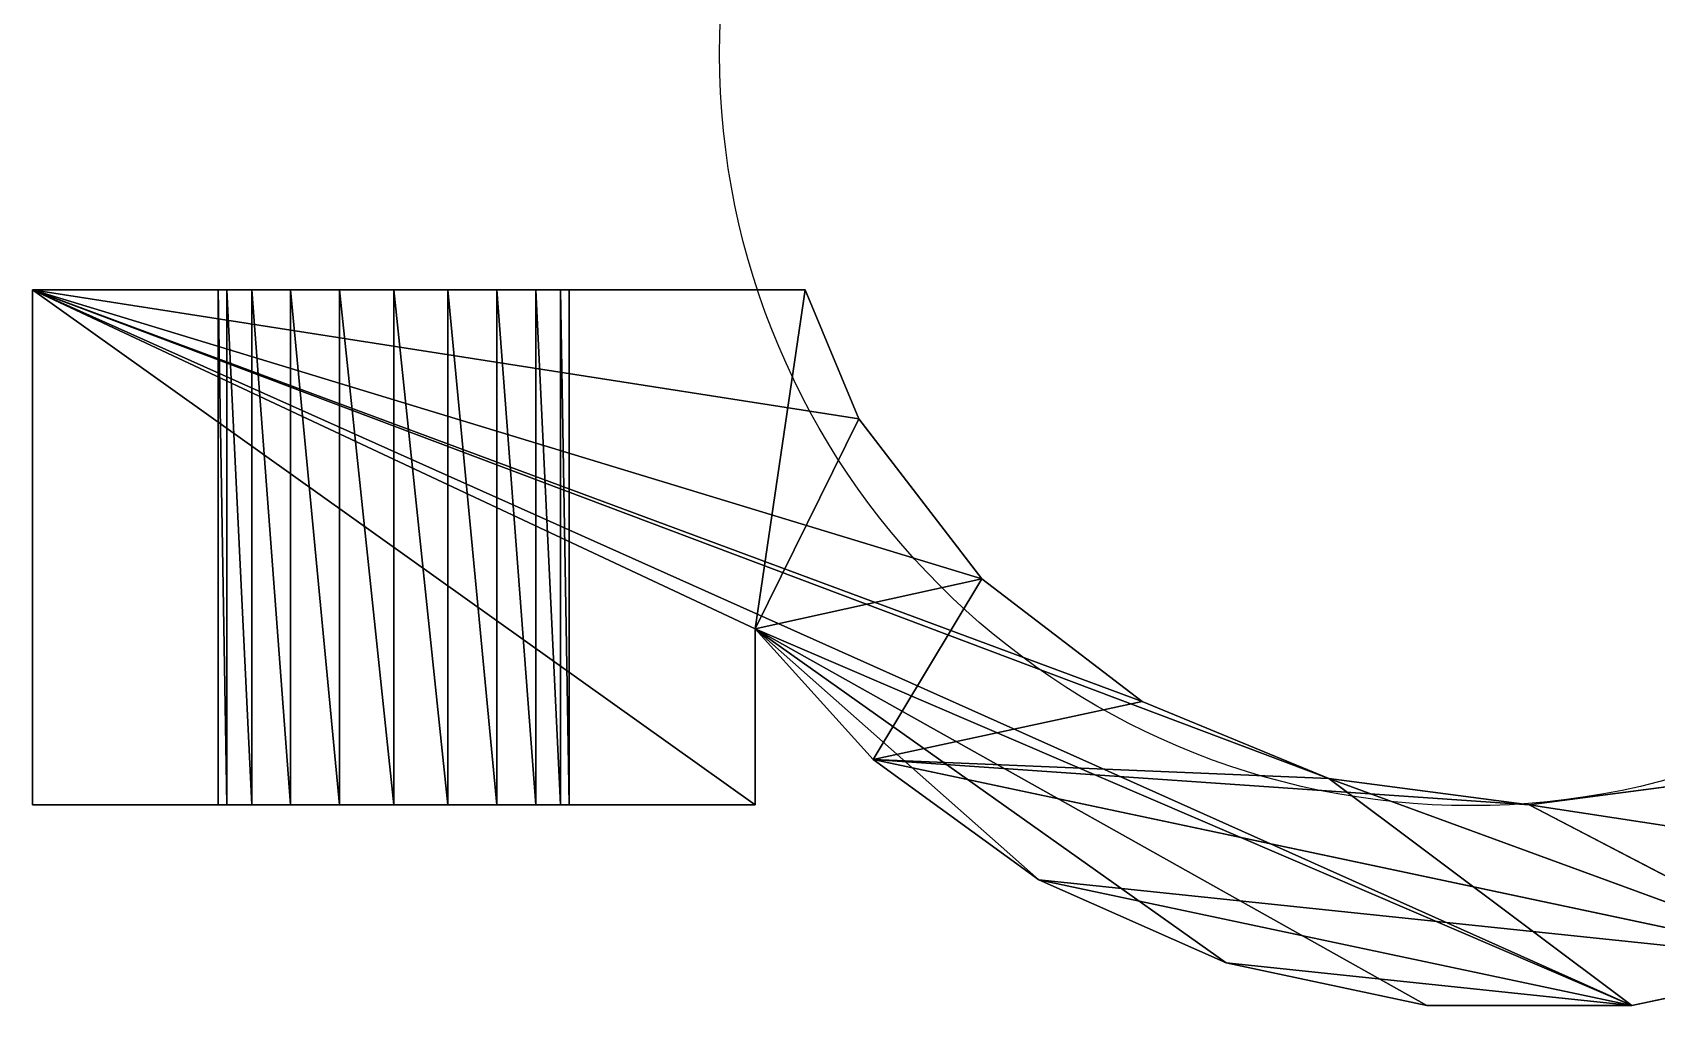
# Model space of a CAD drawing. Extents: x 0.1 to 12.5, y 0 to 2.5.
# Drawn here: x 10.6005 to 11.0899, y 1.7938 to 2.0868 of the extents above; entities that cross this region are included whole.
import ezdxf

# ---------------------------------------------------------------- set-up
doc = ezdxf.new("R2010")
doc.units = 0
doc.header["$MEASUREMENT"] = 0
doc.layers.get('0').update_dxf_attribs({"linetype": 'CONTINUOUS'})

# ---------------------------------------------------------------- blocks, each defined once
blk = doc.blocks.new('CLAMP')
for p, q in [((0, 90), (84, 30)), ((0, 90), (25.496388, 90, 78.009588)), ((0, 90), (89.844, 90)), ((84, 30, 180), (0, 90, 180)), ((0, 30, 180), (0, 90, 180)), ((185.916, 6.62448, 180), (0, 90, 180)), ((0, 90, 180), (84, 50.51808, 180)), ((84, 50.51808), (0, 90)), ((35.696412, 90, 109.4016), (0, 90, 180)), ((0, 90, 180), (42, 90, 110.400012)), ((21.599988, 90, 90), (0, 90, 180)), ((0, 90, 180), (22.598424, 90, 83.696412)), ((0, 30, 180), (0, 90)), ((0, 90, 180), (0, 90)), ((22.598424, 90, 83.696412), (0, 90)), ((58.503612, 90, 101.990412), (0, 90, 180)), ((0, 90, 180), (89.844, 90, 180)), ((0, 90, 180), (53.990388, 90, 106.503588)), ((0, 90, 180), (96.057612, 75, 180)), ((25.496388, 90, 101.990412), (0, 90, 180)), ((30.009612, 90, 106.503588), (0, 90, 180)), ((22.598424, 90, 96.303588), (0, 90, 180)), ((48.303588, 90, 109.4016), (0, 90, 180)), ((0, 90), (0, 30)), ((150.706812, 33.06672, 180), (0, 90, 180)), ((110.360388, 56.3604, 180), (0, 90, 180)), ((0, 90, 180), (129, 42.05772, 180)), ((21.599988, 90, 90), (22.598424, 90, 83.696412)), ((22.598424, 90, 96.303588), (21.599988, 90, 90)), ((21.599988, 90, 90), (22.598424, 30, 83.696412)), ((21.599988, 90, 90), (21.599988, 30, 90)), ((22.598424, 30, 96.303588), (21.599988, 90, 90)), ((22.598424, 90, 83.696412), (25.496388, 90, 78.009588)), ((25.496388, 90, 101.990412), (22.598424, 90, 96.303588)), ((22.598424, 30, 83.696412), (22.598424, 90, 83.696412)), ((22.598424, 90, 83.696412), (25.496388, 30, 78.009588)), ((25.496388, 30, 101.990412), (22.598424, 90, 96.303588)), ((22.598424, 30, 96.303588), (22.598424, 90, 96.303588)), ((25.496388, 90, 78.009588), (89.844, 90)), ((25.496388, 90, 78.009588), (30.009612, 90, 73.496412)), ((30.009612, 90, 106.503588), (25.496388, 90, 101.990412)), ((25.496388, 30, 78.009588), (25.496388, 90, 78.009588)), ((25.496388, 90, 78.009588), (30.009612, 30, 73.496412)), ((30.009612, 30, 106.503588), (25.496388, 90, 101.990412)), ((25.496388, 30, 101.990412), (25.496388, 90, 101.990412)), ((30.009612, 90, 73.496412), (35.696412, 90, 70.5984)), ((30.009612, 90, 73.496412), (89.844, 90)), ((35.696412, 90, 109.4016), (30.009612, 90, 106.503588)), ((30.009612, 30, 73.496412), (30.009612, 90, 73.496412)), ((30.009612, 90, 73.496412), (35.696412, 30, 70.5984)), ((35.696412, 30, 109.4016), (30.009612, 90, 106.503588)), ((30.009612, 30, 106.503588), (30.009612, 90, 106.503588)), ((35.696412, 90, 70.5984), (42, 90, 69.599988)), ((89.844, 90), (35.696412, 90, 70.5984)), ((42, 90, 110.400012), (35.696412, 90, 109.4016)), ((35.696412, 30, 70.5984), (35.696412, 90, 70.5984)), ((35.696412, 90, 70.5984), (42, 30, 69.599988)), ((42, 30, 110.400012), (35.696412, 90, 109.4016)), ((35.696412, 30, 109.4016), (35.696412, 90, 109.4016)), ((42, 90, 69.599988), (89.844, 90)), ((42, 90, 69.599988), (48.303588, 90, 70.5984)), ((48.303588, 90, 109.4016), (42, 90, 110.400012)), ((42, 30, 69.599988), (42, 90, 69.599988)), ((42, 90, 69.599988), (48.303588, 30, 70.5984)), ((48.303588, 30, 109.4016), (42, 90, 110.400012)), ((42, 30, 110.400012), (42, 90, 110.400012)), ((89.844, 90), (48.303588, 90, 70.5984)), ((48.303588, 90, 70.5984), (53.990388, 90, 73.496412)), ((53.990388, 90, 106.503588), (48.303588, 90, 109.4016)), ((48.303588, 30, 70.5984), (48.303588, 90, 70.5984)), ((48.303588, 90, 70.5984), (53.990388, 30, 73.496412)), ((53.990388, 30, 106.503588), (48.303588, 90, 109.4016)), ((48.303588, 30, 109.4016), (48.303588, 90, 109.4016)), ((53.990388, 90, 73.496412), (89.844, 90)), ((53.990388, 90, 73.496412), (58.503612, 90, 78.009588)), ((58.503612, 90, 101.990412), (53.990388, 90, 106.503588)), ((53.990388, 30, 73.496412), (53.990388, 90, 73.496412)), ((53.990388, 90, 73.496412), (58.503612, 30, 78.009588)), ((58.503612, 30, 101.990412), (53.990388, 90, 106.503588)), ((53.990388, 30, 106.503588), (53.990388, 90, 106.503588)), ((58.503612, 90, 78.009588), (89.844, 90)), ((58.503612, 90, 101.990412), (89.844, 90, 180)), ((58.503612, 90, 78.009588), (61.401576, 90, 83.696412)), ((61.401576, 90, 96.303588), (58.503612, 90, 101.990412)), ((58.503612, 30, 78.009588), (58.503612, 90, 78.009588)), ((58.503612, 90, 78.009588), (61.401576, 30, 83.696412)), ((61.401576, 30, 96.303588), (58.503612, 90, 101.990412)), ((58.503612, 30, 101.990412), (58.503612, 90, 101.990412)), ((62.400012, 90, 90), (61.401576, 90, 96.303588)), ((89.844, 90, 180), (61.401576, 90, 96.303588)), ((61.401576, 90, 83.696412), (89.844, 90)), ((61.401576, 90, 83.696412), (89.844, 90, 180)), ((61.401576, 90, 83.696412), (62.400012, 90, 90)), ((61.401576, 30, 83.696412), (61.401576, 90, 83.696412)), ((61.401576, 90, 83.696412), (62.400012, 30, 90)), ((62.400012, 30, 90), (61.401576, 90, 96.303588)), ((61.401576, 30, 96.303588), (61.401576, 90, 96.303588)), ((62.400012, 90, 90), (89.844, 90, 180)), ((62.400012, 30, 90), (62.400012, 90, 90)), ((89.844, 90), (84, 50.51808)), ((96.057612, 75, 180), (89.844, 90, 180)), ((89.844, 90, 180), (89.844, 90)), ((96.057612, 75), (89.844, 90, 180)), ((89.844, 90), (96.057612, 75)), ((96.057612, 75), (84, 50.51808)), ((96.057612, 75), (96.057612, 75, 180)), ((110.360388, 56.3604), (96.057612, 75, 180)), ((96.057612, 75), (110.360388, 56.3604)), ((110.360388, 56.3604, 180), (96.057612, 75, 180)), ((110.360388, 56.3604), (84, 50.51808)), ((110.360388, 56.3604), (97.719588, 35.28144)), ((110.360388, 56.3604), (129, 42.05772)), ((129, 42.05772), (110.360388, 56.3604, 180)), ((129, 42.05772, 180), (110.360388, 56.3604, 180)), ((110.360388, 56.3604), (110.360388, 56.3604, 180)), ((84, 50.51808, 180), (185.916, 6.62448, 180)), ((84, 30, 180), (84, 50.51808, 180)), ((162.084, 6.62448, 180), (84, 50.51808, 180)), ((138.771612, 11.57952, 180), (84, 50.51808, 180)), ((84, 50.51808), (84, 30)), ((117, 21.27312, 180), (84, 50.51808, 180)), ((84, 50.51808, 180), (97.719588, 35.28144, 180)), ((97.719588, 35.28144), (84, 50.51808)), ((84, 50.51808), (84, 30, 180)), ((84, 50.51808), (84, 50.51808, 180)), ((97.719588, 35.28144), (84, 50.51808, 180)), ((97.719588, 35.28144), (129, 42.05772)), ((129, 42.05772), (150.706812, 33.06672)), ((150.706812, 33.06672), (129, 42.05772, 180)), ((150.706812, 33.06672, 180), (129, 42.05772, 180)), ((129, 42.05772), (129, 42.05772, 180)), ((150.706812, 33.06672), (97.719588, 35.28144)), ((97.719588, 35.28144), (174, 30)), ((97.719588, 35.28144), (209.228388, 11.57952)), ((117, 21.27312), (97.719588, 35.28144)), ((97.719588, 35.28144, 180), (117, 21.27312, 180)), ((97.719588, 35.28144), (97.719588, 35.28144, 180)), ((117, 21.27312), (97.719588, 35.28144, 180)), ((174, 30), (150.706812, 33.06672, 180)), ((174, 30, 180), (150.706812, 33.06672, 180)), ((150.706812, 33.06672), (150.706812, 33.06672, 180)), ((150.706812, 33.06672), (174, 30)), ((150.706812, 33.06672, 180), (209.228388, 11.57952, 180)), ((185.916, 6.62448, 180), (150.706812, 33.06672, 180)), ((174, 30), (197.293188, 33.06672)), ((197.293188, 33.06672), (174, 30, 180)), ((197.293188, 33.06672, 180), (174, 30, 180)), ((84, 30, 180), (0, 30, 180)), ((0, 30), (0, 30, 180)), ((0, 30), (22.598424, 30, 83.696412)), ((22.598424, 30, 83.696412), (0, 30, 180)), ((0, 30, 180), (35.696412, 30, 109.4016)), ((0, 30), (84, 30)), ((25.496388, 30, 78.009588), (0, 30)), ((30.009612, 30, 73.496412), (0, 30)), ((21.599988, 30, 90), (0, 30, 180)), ((22.598424, 30, 96.303588), (0, 30, 180)), ((25.496388, 30, 101.990412), (0, 30, 180)), ((30.009612, 30, 106.503588), (0, 30, 180)), ((22.598424, 30, 83.696412), (21.599988, 30, 90)), ((21.599988, 30, 90), (22.598424, 30, 96.303588)), ((22.598424, 30, 96.303588), (25.496388, 30, 101.990412)), ((25.496388, 30, 78.009588), (22.598424, 30, 83.696412)), ((30.009612, 30, 73.496412), (25.496388, 30, 78.009588)), ((25.496388, 30, 101.990412), (30.009612, 30, 106.503588)), ((35.696412, 30, 70.5984), (30.009612, 30, 73.496412)), ((84, 30), (30.009612, 30, 73.496412)), ((30.009612, 30, 106.503588), (35.696412, 30, 109.4016)), ((42, 30, 69.599988), (35.696412, 30, 70.5984)), ((35.696412, 30, 70.5984), (84, 30)), ((35.696412, 30, 109.4016), (84, 30, 180)), ((35.696412, 30, 109.4016), (42, 30, 110.400012)), ((42, 30, 110.400012), (84, 30, 180)), ((42, 30, 110.400012), (48.303588, 30, 109.4016)), ((84, 30), (42, 30, 69.599988)), ((48.303588, 30, 70.5984), (42, 30, 69.599988)), ((48.303588, 30, 109.4016), (84, 30, 180)), ((48.303588, 30, 70.5984), (84, 30)), ((53.990388, 30, 73.496412), (48.303588, 30, 70.5984)), ((48.303588, 30, 109.4016), (53.990388, 30, 106.503588)), ((53.990388, 30, 106.503588), (84, 30, 180)), ((53.990388, 30, 106.503588), (58.503612, 30, 101.990412)), ((58.503612, 30, 78.009588), (53.990388, 30, 73.496412)), ((84, 30), (53.990388, 30, 73.496412)), ((61.401576, 30, 83.696412), (58.503612, 30, 78.009588)), ((84, 30), (58.503612, 30, 78.009588)), ((58.503612, 30, 101.990412), (84, 30, 180)), ((58.503612, 30, 101.990412), (61.401576, 30, 96.303588)), ((61.401576, 30, 96.303588), (62.400012, 30, 90)), ((84, 30, 180), (61.401576, 30, 96.303588)), ((61.401576, 30, 83.696412), (84, 30)), ((61.401576, 30, 96.303588), (84, 30)), ((62.400012, 30, 90), (61.401576, 30, 83.696412)), ((62.400012, 30, 90), (84, 30)), ((84, 30), (84, 30, 180)), ((174, 30), (209.228388, 11.57952)), ((174, 30), (174, 30, 180)), ((209.228388, 11.57952, 180), (174, 30, 180)), ((231, 21.27312, 180), (174, 30, 180)), ((209.228388, 11.57952), (117, 21.27312)), ((117, 21.27312), (185.916, 6.62448)), ((138.771612, 11.57952), (117, 21.27312)), ((117, 21.27312, 180), (138.771612, 11.57952, 180)), ((117, 21.27312), (117, 21.27312, 180)), ((138.771612, 11.57952), (117, 21.27312, 180)), ((138.771612, 11.57952, 180), (162.084, 6.62448, 180)), ((162.084, 6.62448), (138.771612, 11.57952)), ((185.916, 6.62448), (138.771612, 11.57952)), ((138.771612, 11.57952), (138.771612, 11.57952, 180)), ((162.084, 6.62448), (138.771612, 11.57952, 180)), ((209.228388, 11.57952), (185.916, 6.62448)), ((185.916, 6.62448, 180), (209.228388, 11.57952, 180)), ((209.228388, 11.57952), (185.916, 6.62448, 180)), ((185.916, 6.62448), (162.084, 6.62448)), ((162.084, 6.62448, 180), (185.916, 6.62448, 180)), ((162.084, 6.62448), (162.084, 6.62448, 180)), ((185.916, 6.62448), (162.084, 6.62448, 180)), ((185.916, 6.62448), (185.916, 6.62448, 180))]:
    blk.add_line(p, q)
mesh = blk.add_polyface()
corners = [(25.496388, 90, 78.009588), (89.844, 90), (0, 90)]
mesh.append_faces([[corners[k] for k in face] for face in [(0, 1, 2)]])
mesh = blk.add_polyface()
corners = [(84, 30, 180), (0, 90, 180), (0, 30, 180)]
mesh.append_faces([[corners[k] for k in face] for face in [(0, 1, 2)]])
mesh = blk.add_polyface()
corners = [(185.916, 6.62448, 180), (0, 90, 180), (84, 50.51808, 180)]
mesh.append_faces([[corners[k] for k in face] for face in [(0, 1, 2)]])
mesh = blk.add_polyface()
corners = [(84, 50.51808, 180), (0, 90, 180), (84, 30, 180)]
mesh.append_faces([[corners[k] for k in face] for face in [(0, 1, 2)]])
mesh = blk.add_polyface()
corners = [(0, 90, 180), (21.599988, 90, 90), (22.598424, 90, 83.696412)]
mesh.append_faces([[corners[k] for k in face] for face in [(0, 1, 2)]])
mesh = blk.add_polyface()
corners = [(84, 30), (0, 90), (84, 50.51808)]
mesh.append_faces([[corners[k] for k in face] for face in [(0, 1, 2)]])
mesh = blk.add_polyface()
corners = [(0, 90), (0, 30, 180), (0, 90, 180)]
mesh.append_faces([[corners[k] for k in face] for face in [(0, 1, 2)]])
mesh = blk.add_polyface()
corners = [(0, 90, 180), (22.598424, 90, 83.696412), (0, 90)]
mesh.append_faces([[corners[k] for k in face] for face in [(0, 1, 2)]])
mesh = blk.add_polyface()
corners = [(22.598424, 90, 83.696412), (25.496388, 90, 78.009588), (0, 90)]
mesh.append_faces([[corners[k] for k in face] for face in [(0, 1, 2)]])
mesh = blk.add_polyface()
corners = [(89.844, 90, 180), (58.503612, 90, 101.990412), (0, 90, 180)]
mesh.append_faces([[corners[k] for k in face] for face in [(0, 1, 2)]])
mesh = blk.add_polyface()
corners = [(0, 90, 180), (58.503612, 90, 101.990412), (53.990388, 90, 106.503588)]
mesh.append_faces([[corners[k] for k in face] for face in [(0, 1, 2)]])
mesh = blk.add_polyface()
corners = [(96.057612, 75, 180), (89.844, 90, 180), (0, 90, 180)]
mesh.append_faces([[corners[k] for k in face] for face in [(0, 1, 2)]])
mesh = blk.add_polyface()
corners = [(0, 90, 180), (30.009612, 90, 106.503588), (25.496388, 90, 101.990412)]
mesh.append_faces([[corners[k] for k in face] for face in [(0, 1, 2)]])
mesh = blk.add_polyface()
corners = [(0, 90, 180), (35.696412, 90, 109.4016), (30.009612, 90, 106.503588)]
mesh.append_faces([[corners[k] for k in face] for face in [(0, 1, 2)]])
mesh = blk.add_polyface()
corners = [(89.844, 90), (84, 50.51808), (0, 90)]
mesh.append_faces([[corners[k] for k in face] for face in [(0, 1, 2)]])
mesh = blk.add_polyface()
corners = [(0, 90, 180), (25.496388, 90, 101.990412), (22.598424, 90, 96.303588)]
mesh.append_faces([[corners[k] for k in face] for face in [(0, 1, 2)]])
mesh = blk.add_polyface()
corners = [(0, 90, 180), (53.990388, 90, 106.503588), (48.303588, 90, 109.4016)]
mesh.append_faces([[corners[k] for k in face] for face in [(0, 1, 2)]])
mesh = blk.add_polyface()
corners = [(0, 90, 180), (42, 90, 110.400012), (35.696412, 90, 109.4016)]
mesh.append_faces([[corners[k] for k in face] for face in [(0, 1, 2)]])
mesh = blk.add_polyface()
corners = [(0, 90, 180), (48.303588, 90, 109.4016), (42, 90, 110.400012)]
mesh.append_faces([[corners[k] for k in face] for face in [(0, 1, 2)]])
mesh = blk.add_polyface()
corners = [(84, 30), (0, 30), (0, 90)]
mesh.append_faces([[corners[k] for k in face] for face in [(0, 1, 2)]])
mesh = blk.add_polyface()
corners = [(0, 90), (0, 30), (0, 30, 180)]
mesh.append_faces([[corners[k] for k in face] for face in [(0, 1, 2)]])
mesh = blk.add_polyface()
corners = [(0, 90, 180), (22.598424, 90, 96.303588), (21.599988, 90, 90)]
mesh.append_faces([[corners[k] for k in face] for face in [(0, 1, 2)]])
mesh = blk.add_polyface()
corners = [(185.916, 6.62448, 180), (150.706812, 33.06672, 180), (0, 90, 180)]
mesh.append_faces([[corners[k] for k in face] for face in [(0, 1, 2)]])
mesh = blk.add_polyface()
corners = [(129, 42.05772, 180), (110.360388, 56.3604, 180), (0, 90, 180)]
mesh.append_faces([[corners[k] for k in face] for face in [(0, 1, 2)]])
mesh = blk.add_polyface()
corners = [(110.360388, 56.3604, 180), (96.057612, 75, 180), (0, 90, 180)]
mesh.append_faces([[corners[k] for k in face] for face in [(0, 1, 2)]])
mesh = blk.add_polyface()
corners = [(150.706812, 33.06672, 180), (129, 42.05772, 180), (0, 90, 180)]
mesh.append_faces([[corners[k] for k in face] for face in [(0, 1, 2)]])
mesh = blk.add_polyface()
corners = [(21.599988, 90, 90), (22.598424, 30, 83.696412), (22.598424, 90, 83.696412)]
mesh.append_faces([[corners[k] for k in face] for face in [(0, 1, 2)]])
mesh = blk.add_polyface()
corners = [(21.599988, 90, 90), (21.599988, 30, 90), (22.598424, 30, 83.696412)]
mesh.append_faces([[corners[k] for k in face] for face in [(0, 1, 2)]])
mesh = blk.add_polyface()
corners = [(22.598424, 90, 96.303588), (22.598424, 30, 96.303588), (21.599988, 90, 90)]
mesh.append_faces([[corners[k] for k in face] for face in [(0, 1, 2)]])
mesh = blk.add_polyface()
corners = [(21.599988, 90, 90), (22.598424, 30, 96.303588), (21.599988, 30, 90)]
mesh.append_faces([[corners[k] for k in face] for face in [(0, 1, 2)]])
mesh = blk.add_polyface()
corners = [(22.598424, 90, 83.696412), (25.496388, 30, 78.009588), (25.496388, 90, 78.009588)]
mesh.append_faces([[corners[k] for k in face] for face in [(0, 1, 2)]])
mesh = blk.add_polyface()
corners = [(22.598424, 90, 83.696412), (22.598424, 30, 83.696412), (25.496388, 30, 78.009588)]
mesh.append_faces([[corners[k] for k in face] for face in [(0, 1, 2)]])
mesh = blk.add_polyface()
corners = [(25.496388, 90, 101.990412), (25.496388, 30, 101.990412), (22.598424, 90, 96.303588)]
mesh.append_faces([[corners[k] for k in face] for face in [(0, 1, 2)]])
mesh = blk.add_polyface()
corners = [(22.598424, 90, 96.303588), (25.496388, 30, 101.990412), (22.598424, 30, 96.303588)]
mesh.append_faces([[corners[k] for k in face] for face in [(0, 1, 2)]])
mesh = blk.add_polyface()
corners = [(25.496388, 90, 78.009588), (30.009612, 90, 73.496412), (89.844, 90)]
mesh.append_faces([[corners[k] for k in face] for face in [(0, 1, 2)]])
mesh = blk.add_polyface()
corners = [(30.009612, 90, 73.496412), (25.496388, 90, 78.009588), (30.009612, 30, 73.496412)]
mesh.append_faces([[corners[k] for k in face] for face in [(0, 1, 2)]])
mesh = blk.add_polyface()
corners = [(30.009612, 30, 73.496412), (25.496388, 90, 78.009588), (25.496388, 30, 78.009588)]
mesh.append_faces([[corners[k] for k in face] for face in [(0, 1, 2)]])
mesh = blk.add_polyface()
corners = [(30.009612, 30, 106.503588), (25.496388, 90, 101.990412), (30.009612, 90, 106.503588)]
mesh.append_faces([[corners[k] for k in face] for face in [(0, 1, 2)]])
mesh = blk.add_polyface()
corners = [(30.009612, 30, 106.503588), (25.496388, 30, 101.990412), (25.496388, 90, 101.990412)]
mesh.append_faces([[corners[k] for k in face] for face in [(0, 1, 2)]])
mesh = blk.add_polyface()
corners = [(30.009612, 90, 73.496412), (35.696412, 90, 70.5984), (89.844, 90)]
mesh.append_faces([[corners[k] for k in face] for face in [(0, 1, 2)]])
mesh = blk.add_polyface()
corners = [(35.696412, 90, 70.5984), (30.009612, 90, 73.496412), (35.696412, 30, 70.5984)]
mesh.append_faces([[corners[k] for k in face] for face in [(0, 1, 2)]])
mesh = blk.add_polyface()
corners = [(35.696412, 30, 70.5984), (30.009612, 90, 73.496412), (30.009612, 30, 73.496412)]
mesh.append_faces([[corners[k] for k in face] for face in [(0, 1, 2)]])
mesh = blk.add_polyface()
corners = [(35.696412, 30, 109.4016), (30.009612, 90, 106.503588), (35.696412, 90, 109.4016)]
mesh.append_faces([[corners[k] for k in face] for face in [(0, 1, 2)]])
mesh = blk.add_polyface()
corners = [(35.696412, 30, 109.4016), (30.009612, 30, 106.503588), (30.009612, 90, 106.503588)]
mesh.append_faces([[corners[k] for k in face] for face in [(0, 1, 2)]])
mesh = blk.add_polyface()
corners = [(35.696412, 90, 70.5984), (42, 90, 69.599988), (89.844, 90)]
mesh.append_faces([[corners[k] for k in face] for face in [(0, 1, 2)]])
mesh = blk.add_polyface()
corners = [(42, 90, 69.599988), (35.696412, 90, 70.5984), (42, 30, 69.599988)]
mesh.append_faces([[corners[k] for k in face] for face in [(0, 1, 2)]])
mesh = blk.add_polyface()
corners = [(42, 30, 69.599988), (35.696412, 90, 70.5984), (35.696412, 30, 70.5984)]
mesh.append_faces([[corners[k] for k in face] for face in [(0, 1, 2)]])
mesh = blk.add_polyface()
corners = [(42, 30, 110.400012), (35.696412, 90, 109.4016), (42, 90, 110.400012)]
mesh.append_faces([[corners[k] for k in face] for face in [(0, 1, 2)]])
mesh = blk.add_polyface()
corners = [(42, 30, 110.400012), (35.696412, 30, 109.4016), (35.696412, 90, 109.4016)]
mesh.append_faces([[corners[k] for k in face] for face in [(0, 1, 2)]])
mesh = blk.add_polyface()
corners = [(48.303588, 90, 70.5984), (89.844, 90), (42, 90, 69.599988)]
mesh.append_faces([[corners[k] for k in face] for face in [(0, 1, 2)]])
mesh = blk.add_polyface()
corners = [(48.303588, 90, 70.5984), (42, 90, 69.599988), (48.303588, 30, 70.5984)]
mesh.append_faces([[corners[k] for k in face] for face in [(0, 1, 2)]])
mesh = blk.add_polyface()
corners = [(48.303588, 30, 70.5984), (42, 90, 69.599988), (42, 30, 69.599988)]
mesh.append_faces([[corners[k] for k in face] for face in [(0, 1, 2)]])
mesh = blk.add_polyface()
corners = [(48.303588, 30, 109.4016), (42, 90, 110.400012), (48.303588, 90, 109.4016)]
mesh.append_faces([[corners[k] for k in face] for face in [(0, 1, 2)]])
mesh = blk.add_polyface()
corners = [(48.303588, 30, 109.4016), (42, 30, 110.400012), (42, 90, 110.400012)]
mesh.append_faces([[corners[k] for k in face] for face in [(0, 1, 2)]])
mesh = blk.add_polyface()
corners = [(53.990388, 90, 73.496412), (89.844, 90), (48.303588, 90, 70.5984)]
mesh.append_faces([[corners[k] for k in face] for face in [(0, 1, 2)]])
mesh = blk.add_polyface()
corners = [(53.990388, 90, 73.496412), (48.303588, 90, 70.5984), (53.990388, 30, 73.496412)]
mesh.append_faces([[corners[k] for k in face] for face in [(0, 1, 2)]])
mesh = blk.add_polyface()
corners = [(53.990388, 30, 73.496412), (48.303588, 90, 70.5984), (48.303588, 30, 70.5984)]
mesh.append_faces([[corners[k] for k in face] for face in [(0, 1, 2)]])
mesh = blk.add_polyface()
corners = [(53.990388, 30, 106.503588), (48.303588, 90, 109.4016), (53.990388, 90, 106.503588)]
mesh.append_faces([[corners[k] for k in face] for face in [(0, 1, 2)]])
mesh = blk.add_polyface()
corners = [(53.990388, 30, 106.503588), (48.303588, 30, 109.4016), (48.303588, 90, 109.4016)]
mesh.append_faces([[corners[k] for k in face] for face in [(0, 1, 2)]])
mesh = blk.add_polyface()
corners = [(58.503612, 90, 78.009588), (89.844, 90), (53.990388, 90, 73.496412)]
mesh.append_faces([[corners[k] for k in face] for face in [(0, 1, 2)]])
mesh = blk.add_polyface()
corners = [(58.503612, 90, 78.009588), (53.990388, 90, 73.496412), (58.503612, 30, 78.009588)]
mesh.append_faces([[corners[k] for k in face] for face in [(0, 1, 2)]])
mesh = blk.add_polyface()
corners = [(58.503612, 30, 78.009588), (53.990388, 90, 73.496412), (53.990388, 30, 73.496412)]
mesh.append_faces([[corners[k] for k in face] for face in [(0, 1, 2)]])
mesh = blk.add_polyface()
corners = [(58.503612, 30, 101.990412), (53.990388, 90, 106.503588), (58.503612, 90, 101.990412)]
mesh.append_faces([[corners[k] for k in face] for face in [(0, 1, 2)]])
mesh = blk.add_polyface()
corners = [(58.503612, 30, 101.990412), (53.990388, 30, 106.503588), (53.990388, 90, 106.503588)]
mesh.append_faces([[corners[k] for k in face] for face in [(0, 1, 2)]])
mesh = blk.add_polyface()
corners = [(61.401576, 90, 83.696412), (89.844, 90), (58.503612, 90, 78.009588)]
mesh.append_faces([[corners[k] for k in face] for face in [(0, 1, 2)]])
mesh = blk.add_polyface()
corners = [(89.844, 90, 180), (61.401576, 90, 96.303588), (58.503612, 90, 101.990412)]
mesh.append_faces([[corners[k] for k in face] for face in [(0, 1, 2)]])
mesh = blk.add_polyface()
corners = [(58.503612, 90, 78.009588), (61.401576, 30, 83.696412), (61.401576, 90, 83.696412)]
mesh.append_faces([[corners[k] for k in face] for face in [(0, 1, 2)]])
mesh = blk.add_polyface()
corners = [(58.503612, 90, 78.009588), (58.503612, 30, 78.009588), (61.401576, 30, 83.696412)]
mesh.append_faces([[corners[k] for k in face] for face in [(0, 1, 2)]])
mesh = blk.add_polyface()
corners = [(61.401576, 90, 96.303588), (61.401576, 30, 96.303588), (58.503612, 90, 101.990412)]
mesh.append_faces([[corners[k] for k in face] for face in [(0, 1, 2)]])
mesh = blk.add_polyface()
corners = [(58.503612, 90, 101.990412), (61.401576, 30, 96.303588), (58.503612, 30, 101.990412)]
mesh.append_faces([[corners[k] for k in face] for face in [(0, 1, 2)]])
mesh = blk.add_polyface()
corners = [(89.844, 90, 180), (62.400012, 90, 90), (61.401576, 90, 96.303588)]
mesh.append_faces([[corners[k] for k in face] for face in [(0, 1, 2)]])
mesh = blk.add_polyface()
corners = [(89.844, 90, 180), (89.844, 90), (61.401576, 90, 83.696412)]
mesh.append_faces([[corners[k] for k in face] for face in [(0, 1, 2)]])
mesh = blk.add_polyface()
corners = [(89.844, 90, 180), (61.401576, 90, 83.696412), (62.400012, 90, 90)]
mesh.append_faces([[corners[k] for k in face] for face in [(0, 1, 2)]])
mesh = blk.add_polyface()
corners = [(61.401576, 90, 83.696412), (62.400012, 30, 90), (62.400012, 90, 90)]
mesh.append_faces([[corners[k] for k in face] for face in [(0, 1, 2)]])
mesh = blk.add_polyface()
corners = [(61.401576, 90, 83.696412), (61.401576, 30, 83.696412), (62.400012, 30, 90)]
mesh.append_faces([[corners[k] for k in face] for face in [(0, 1, 2)]])
mesh = blk.add_polyface()
corners = [(62.400012, 90, 90), (62.400012, 30, 90), (61.401576, 90, 96.303588)]
mesh.append_faces([[corners[k] for k in face] for face in [(0, 1, 2)]])
mesh = blk.add_polyface()
corners = [(61.401576, 90, 96.303588), (62.400012, 30, 90), (61.401576, 30, 96.303588)]
mesh.append_faces([[corners[k] for k in face] for face in [(0, 1, 2)]])
mesh = blk.add_polyface()
corners = [(96.057612, 75), (84, 50.51808), (89.844, 90)]
mesh.append_faces([[corners[k] for k in face] for face in [(0, 1, 2)]])
mesh = blk.add_polyface()
corners = [(89.844, 90, 180), (96.057612, 75, 180), (96.057612, 75)]
mesh.append_faces([[corners[k] for k in face] for face in [(0, 1, 2)]])
mesh = blk.add_polyface()
corners = [(89.844, 90, 180), (96.057612, 75), (89.844, 90)]
mesh.append_faces([[corners[k] for k in face] for face in [(0, 1, 2)]])
mesh = blk.add_polyface()
corners = [(110.360388, 56.3604), (84, 50.51808), (96.057612, 75)]
mesh.append_faces([[corners[k] for k in face] for face in [(0, 1, 2)]])
mesh = blk.add_polyface()
corners = [(96.057612, 75, 180), (110.360388, 56.3604), (96.057612, 75)]
mesh.append_faces([[corners[k] for k in face] for face in [(0, 1, 2)]])
mesh = blk.add_polyface()
corners = [(96.057612, 75, 180), (110.360388, 56.3604, 180), (110.360388, 56.3604)]
mesh.append_faces([[corners[k] for k in face] for face in [(0, 1, 2)]])
mesh = blk.add_polyface()
corners = [(110.360388, 56.3604), (97.719588, 35.28144), (84, 50.51808)]
mesh.append_faces([[corners[k] for k in face] for face in [(0, 1, 2)]])
mesh = blk.add_polyface()
corners = [(129, 42.05772), (97.719588, 35.28144), (110.360388, 56.3604)]
mesh.append_faces([[corners[k] for k in face] for face in [(0, 1, 2)]])
mesh = blk.add_polyface()
corners = [(129, 42.05772, 180), (129, 42.05772), (110.360388, 56.3604, 180)]
mesh.append_faces([[corners[k] for k in face] for face in [(0, 1, 2)]])
mesh = blk.add_polyface()
corners = [(110.360388, 56.3604, 180), (129, 42.05772), (110.360388, 56.3604)]
mesh.append_faces([[corners[k] for k in face] for face in [(0, 1, 2)]])
mesh = blk.add_polyface()
corners = [(162.084, 6.62448, 180), (84, 50.51808, 180), (138.771612, 11.57952, 180)]
mesh.append_faces([[corners[k] for k in face] for face in [(0, 1, 2)]])
mesh = blk.add_polyface()
corners = [(138.771612, 11.57952, 180), (84, 50.51808, 180), (117, 21.27312, 180)]
mesh.append_faces([[corners[k] for k in face] for face in [(0, 1, 2)]])
mesh = blk.add_polyface()
corners = [(185.916, 6.62448, 180), (84, 50.51808, 180), (162.084, 6.62448, 180)]
mesh.append_faces([[corners[k] for k in face] for face in [(0, 1, 2)]])
mesh = blk.add_polyface()
corners = [(117, 21.27312, 180), (84, 50.51808, 180), (97.719588, 35.28144, 180)]
mesh.append_faces([[corners[k] for k in face] for face in [(0, 1, 2)]])
mesh = blk.add_polyface()
corners = [(84, 50.51808), (84, 30, 180), (84, 30)]
mesh.append_faces([[corners[k] for k in face] for face in [(0, 1, 2)]])
mesh = blk.add_polyface()
corners = [(84, 50.51808, 180), (84, 30, 180), (84, 50.51808)]
mesh.append_faces([[corners[k] for k in face] for face in [(0, 1, 2)]])
mesh = blk.add_polyface()
corners = [(84, 50.51808), (97.719588, 35.28144), (84, 50.51808, 180)]
mesh.append_faces([[corners[k] for k in face] for face in [(0, 1, 2)]])
mesh = blk.add_polyface()
corners = [(84, 50.51808, 180), (97.719588, 35.28144), (97.719588, 35.28144, 180)]
mesh.append_faces([[corners[k] for k in face] for face in [(0, 1, 2)]])
mesh = blk.add_polyface()
corners = [(150.706812, 33.06672), (97.719588, 35.28144), (129, 42.05772)]
mesh.append_faces([[corners[k] for k in face] for face in [(0, 1, 2)]])
mesh = blk.add_polyface()
corners = [(150.706812, 33.06672, 180), (150.706812, 33.06672), (129, 42.05772, 180)]
mesh.append_faces([[corners[k] for k in face] for face in [(0, 1, 2)]])
mesh = blk.add_polyface()
corners = [(129, 42.05772, 180), (150.706812, 33.06672), (129, 42.05772)]
mesh.append_faces([[corners[k] for k in face] for face in [(0, 1, 2)]])
mesh = blk.add_polyface()
corners = [(209.228388, 11.57952), (97.719588, 35.28144), (174, 30)]
mesh.append_faces([[corners[k] for k in face] for face in [(0, 1, 2)]])
mesh = blk.add_polyface()
corners = [(174, 30), (97.719588, 35.28144), (150.706812, 33.06672)]
mesh.append_faces([[corners[k] for k in face] for face in [(0, 1, 2)]])
mesh = blk.add_polyface()
corners = [(209.228388, 11.57952), (117, 21.27312), (97.719588, 35.28144)]
mesh.append_faces([[corners[k] for k in face] for face in [(0, 1, 2)]])
mesh = blk.add_polyface()
corners = [(97.719588, 35.28144, 180), (97.719588, 35.28144), (117, 21.27312)]
mesh.append_faces([[corners[k] for k in face] for face in [(0, 1, 2)]])
mesh = blk.add_polyface()
corners = [(97.719588, 35.28144, 180), (117, 21.27312), (117, 21.27312, 180)]
mesh.append_faces([[corners[k] for k in face] for face in [(0, 1, 2)]])
mesh = blk.add_polyface()
corners = [(174, 30, 180), (174, 30), (150.706812, 33.06672, 180)]
mesh.append_faces([[corners[k] for k in face] for face in [(0, 1, 2)]])
mesh = blk.add_polyface()
corners = [(150.706812, 33.06672, 180), (174, 30), (150.706812, 33.06672)]
mesh.append_faces([[corners[k] for k in face] for face in [(0, 1, 2)]])
mesh = blk.add_polyface()
corners = [(209.228388, 11.57952, 180), (174, 30, 180), (150.706812, 33.06672, 180)]
mesh.append_faces([[corners[k] for k in face] for face in [(0, 1, 2)]])
mesh = blk.add_polyface()
corners = [(209.228388, 11.57952, 180), (150.706812, 33.06672, 180), (185.916, 6.62448, 180)]
mesh.append_faces([[corners[k] for k in face] for face in [(0, 1, 2)]])
mesh = blk.add_polyface()
corners = [(209.228388, 11.57952), (174, 30), (197.293188, 33.06672)]
mesh.append_faces([[corners[k] for k in face] for face in [(0, 1, 2)]])
mesh = blk.add_polyface()
corners = [(197.293188, 33.06672, 180), (197.293188, 33.06672), (174, 30, 180)]
mesh.append_faces([[corners[k] for k in face] for face in [(0, 1, 2)]])
mesh = blk.add_polyface()
corners = [(174, 30, 180), (197.293188, 33.06672), (174, 30)]
mesh.append_faces([[corners[k] for k in face] for face in [(0, 1, 2)]])
mesh = blk.add_polyface()
corners = [(231, 21.27312, 180), (197.293188, 33.06672, 180), (174, 30, 180)]
mesh.append_faces([[corners[k] for k in face] for face in [(0, 1, 2)]])
mesh = blk.add_polyface()
corners = [(0, 30, 180), (0, 30), (22.598424, 30, 83.696412)]
mesh.append_faces([[corners[k] for k in face] for face in [(0, 1, 2)]])
mesh = blk.add_polyface()
corners = [(25.496388, 30, 78.009588), (0, 30), (30.009612, 30, 73.496412)]
mesh.append_faces([[corners[k] for k in face] for face in [(0, 1, 2)]])
mesh = blk.add_polyface()
corners = [(22.598424, 30, 83.696412), (0, 30), (25.496388, 30, 78.009588)]
mesh.append_faces([[corners[k] for k in face] for face in [(0, 1, 2)]])
mesh = blk.add_polyface()
corners = [(0, 30, 180), (22.598424, 30, 83.696412), (21.599988, 30, 90)]
mesh.append_faces([[corners[k] for k in face] for face in [(0, 1, 2)]])
mesh = blk.add_polyface()
corners = [(0, 30, 180), (22.598424, 30, 96.303588), (25.496388, 30, 101.990412)]
mesh.append_faces([[corners[k] for k in face] for face in [(0, 1, 2)]])
mesh = blk.add_polyface()
corners = [(0, 30, 180), (30.009612, 30, 106.503588), (35.696412, 30, 109.4016)]
mesh.append_faces([[corners[k] for k in face] for face in [(0, 1, 2)]])
mesh = blk.add_polyface()
corners = [(0, 30, 180), (35.696412, 30, 109.4016), (84, 30, 180)]
mesh.append_faces([[corners[k] for k in face] for face in [(0, 1, 2)]])
mesh = blk.add_polyface()
corners = [(30.009612, 30, 73.496412), (0, 30), (84, 30)]
mesh.append_faces([[corners[k] for k in face] for face in [(0, 1, 2)]])
mesh = blk.add_polyface()
corners = [(0, 30, 180), (21.599988, 30, 90), (22.598424, 30, 96.303588)]
mesh.append_faces([[corners[k] for k in face] for face in [(0, 1, 2)]])
mesh = blk.add_polyface()
corners = [(0, 30, 180), (25.496388, 30, 101.990412), (30.009612, 30, 106.503588)]
mesh.append_faces([[corners[k] for k in face] for face in [(0, 1, 2)]])
mesh = blk.add_polyface()
corners = [(30.009612, 30, 73.496412), (84, 30), (35.696412, 30, 70.5984)]
mesh.append_faces([[corners[k] for k in face] for face in [(0, 1, 2)]])
mesh = blk.add_polyface()
corners = [(35.696412, 30, 70.5984), (84, 30), (42, 30, 69.599988)]
mesh.append_faces([[corners[k] for k in face] for face in [(0, 1, 2)]])
mesh = blk.add_polyface()
corners = [(84, 30, 180), (35.696412, 30, 109.4016), (42, 30, 110.400012)]
mesh.append_faces([[corners[k] for k in face] for face in [(0, 1, 2)]])
mesh = blk.add_polyface()
corners = [(84, 30, 180), (42, 30, 110.400012), (48.303588, 30, 109.4016)]
mesh.append_faces([[corners[k] for k in face] for face in [(0, 1, 2)]])
mesh = blk.add_polyface()
corners = [(48.303588, 30, 70.5984), (42, 30, 69.599988), (84, 30)]
mesh.append_faces([[corners[k] for k in face] for face in [(0, 1, 2)]])
mesh = blk.add_polyface()
corners = [(53.990388, 30, 73.496412), (48.303588, 30, 70.5984), (84, 30)]
mesh.append_faces([[corners[k] for k in face] for face in [(0, 1, 2)]])
mesh = blk.add_polyface()
corners = [(84, 30, 180), (48.303588, 30, 109.4016), (53.990388, 30, 106.503588)]
mesh.append_faces([[corners[k] for k in face] for face in [(0, 1, 2)]])
mesh = blk.add_polyface()
corners = [(84, 30, 180), (53.990388, 30, 106.503588), (58.503612, 30, 101.990412)]
mesh.append_faces([[corners[k] for k in face] for face in [(0, 1, 2)]])
mesh = blk.add_polyface()
corners = [(58.503612, 30, 78.009588), (53.990388, 30, 73.496412), (84, 30)]
mesh.append_faces([[corners[k] for k in face] for face in [(0, 1, 2)]])
mesh = blk.add_polyface()
corners = [(61.401576, 30, 83.696412), (58.503612, 30, 78.009588), (84, 30)]
mesh.append_faces([[corners[k] for k in face] for face in [(0, 1, 2)]])
mesh = blk.add_polyface()
corners = [(84, 30, 180), (58.503612, 30, 101.990412), (61.401576, 30, 96.303588)]
mesh.append_faces([[corners[k] for k in face] for face in [(0, 1, 2)]])
mesh = blk.add_polyface()
corners = [(61.401576, 30, 96.303588), (62.400012, 30, 90), (84, 30)]
mesh.append_faces([[corners[k] for k in face] for face in [(0, 1, 2)]])
mesh = blk.add_polyface()
corners = [(84, 30, 180), (61.401576, 30, 96.303588), (84, 30)]
mesh.append_faces([[corners[k] for k in face] for face in [(0, 1, 2)]])
mesh = blk.add_polyface()
corners = [(62.400012, 30, 90), (61.401576, 30, 83.696412), (84, 30)]
mesh.append_faces([[corners[k] for k in face] for face in [(0, 1, 2)]])
mesh = blk.add_polyface()
corners = [(231, 21.27312, 180), (174, 30, 180), (209.228388, 11.57952, 180)]
mesh.append_faces([[corners[k] for k in face] for face in [(0, 1, 2)]])
mesh = blk.add_polyface()
corners = [(185.916, 6.62448), (138.771612, 11.57952), (117, 21.27312)]
mesh.append_faces([[corners[k] for k in face] for face in [(0, 1, 2)]])
mesh = blk.add_polyface()
corners = [(209.228388, 11.57952), (185.916, 6.62448), (117, 21.27312)]
mesh.append_faces([[corners[k] for k in face] for face in [(0, 1, 2)]])
mesh = blk.add_polyface()
corners = [(117, 21.27312, 180), (117, 21.27312), (138.771612, 11.57952)]
mesh.append_faces([[corners[k] for k in face] for face in [(0, 1, 2)]])
mesh = blk.add_polyface()
corners = [(117, 21.27312, 180), (138.771612, 11.57952), (138.771612, 11.57952, 180)]
mesh.append_faces([[corners[k] for k in face] for face in [(0, 1, 2)]])
mesh = blk.add_polyface()
corners = [(185.916, 6.62448), (162.084, 6.62448), (138.771612, 11.57952)]
mesh.append_faces([[corners[k] for k in face] for face in [(0, 1, 2)]])
mesh = blk.add_polyface()
corners = [(138.771612, 11.57952, 180), (138.771612, 11.57952), (162.084, 6.62448)]
mesh.append_faces([[corners[k] for k in face] for face in [(0, 1, 2)]])
mesh = blk.add_polyface()
corners = [(138.771612, 11.57952, 180), (162.084, 6.62448), (162.084, 6.62448, 180)]
mesh.append_faces([[corners[k] for k in face] for face in [(0, 1, 2)]])
mesh = blk.add_polyface()
corners = [(185.916, 6.62448, 180), (185.916, 6.62448), (209.228388, 11.57952)]
mesh.append_faces([[corners[k] for k in face] for face in [(0, 1, 2)]])
mesh = blk.add_polyface()
corners = [(185.916, 6.62448, 180), (209.228388, 11.57952), (209.228388, 11.57952, 180)]
mesh.append_faces([[corners[k] for k in face] for face in [(0, 1, 2)]])
mesh = blk.add_polyface()
corners = [(162.084, 6.62448, 180), (162.084, 6.62448), (185.916, 6.62448)]
mesh.append_faces([[corners[k] for k in face] for face in [(0, 1, 2)]])
mesh = blk.add_polyface()
corners = [(162.084, 6.62448, 180), (185.916, 6.62448), (185.916, 6.62448, 180)]
mesh.append_faces([[corners[k] for k in face] for face in [(0, 1, 2)]])

msp = doc.modelspace()

# ---------------------------------------------------------------- linework, layer by layer
msp.add_circle((11.03398, 2.08038), 0.22638)

# ---------------------------------------------------------------- block references
at = {"xscale": 0.00259231896, "yscale": 0.002584557822, "zscale": 0.002224134528}
msp.add_blockref('CLAMP', (10.60051, 1.77669, -0.01694), dxfattribs=at)

doc.saveas('drawing.dxf')
